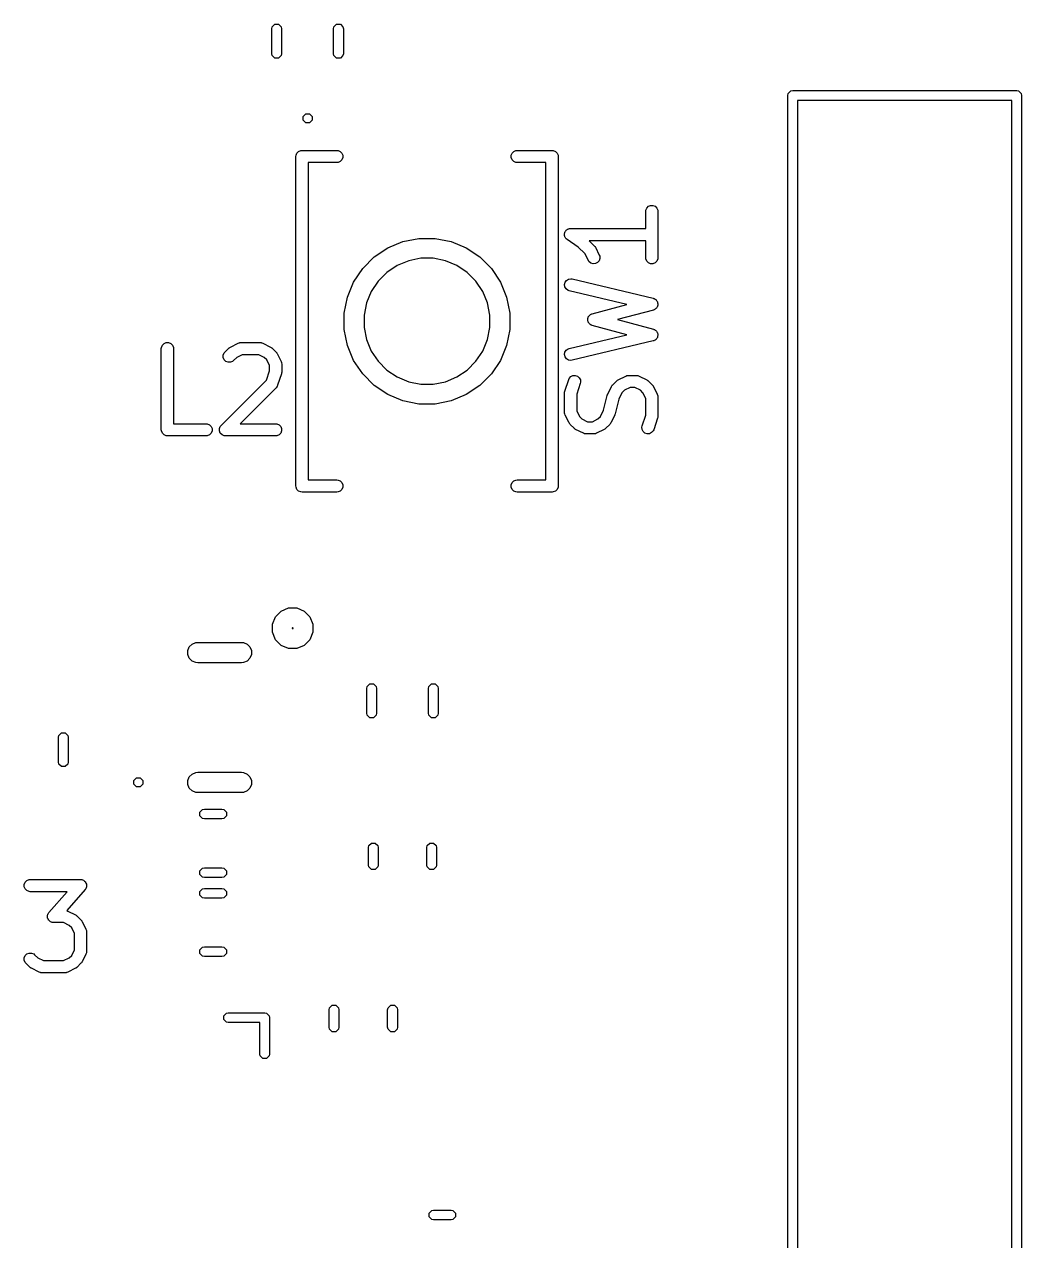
# Model space of a CAD drawing. Header units: inches. Extents: x 5.11 to 6.14, y -4.12 to -1.71.
# Drawn here: x 5.661 to 6.144, y -2.91 to -2.32 of the extents above; entities that cross this region are included whole.
import ezdxf

# ---------------------------------------------------------------- set-up
doc = ezdxf.new("R2010")
doc.units = ezdxf.units.IN
doc.header["$MEASUREMENT"] = 0
doc.layers.add('F.Silkscreen', color=41, linetype='CONTINUOUS', true_color=0xf2eda1)

msp = doc.modelspace()

# ---------------------------------------------------------------- linework, layer by layer
at = {"layer": 'F.Silkscreen', "linetype": 'CONTINUOUS'}
for p, q in [((5.78068, -2.32195), (5.78086, -2.32105)), ((5.78068, -2.33405), (5.78068, -2.32195)), ((5.78086, -2.32105), (5.78214, -2.31977)), ((5.78214, -2.31977), (5.78394, -2.31977)), ((5.78394, -2.31977), (5.78522, -2.32105)), ((5.78522, -2.32105), (5.7854, -2.32195)), ((5.7854, -2.32195), (5.7854, -2.33405)), ((5.8106, -2.32195), (5.81078, -2.32105)), ((5.8106, -2.33405), (5.8106, -2.32195)), ((5.81078, -2.32105), (5.81206, -2.31977)), ((5.81206, -2.31977), (5.81386, -2.31977)), ((5.81386, -2.31977), (5.81514, -2.32105)), ((5.81514, -2.32105), (5.81532, -2.32195)), ((5.81532, -2.32195), (5.81532, -2.33405)), ((5.78086, -2.33495), (5.78068, -2.33405)), ((5.78214, -2.33623), (5.78086, -2.33495)), ((5.78394, -2.33623), (5.78214, -2.33623)), ((5.78522, -2.33495), (5.78394, -2.33623)), ((5.7854, -2.33405), (5.78522, -2.33495)), ((5.81078, -2.33495), (5.8106, -2.33405)), ((5.81206, -2.33623), (5.81078, -2.33495)), ((5.81386, -2.33623), (5.81206, -2.33623)), ((5.81514, -2.33495), (5.81386, -2.33623)), ((5.81532, -2.33405), (5.81514, -2.33495)), ((6.03091, -2.35427), (6.03109, -2.35337)), ((6.03109, -2.35337), (6.03236, -2.35209)), ((6.03236, -2.35209), (6.03327, -2.35191)), ((6.03327, -2.35191), (6.14193, -2.35191)), ((6.14193, -2.35191), (6.14283, -2.35209)), ((6.14283, -2.35209), (6.14411, -2.35337)), ((6.14411, -2.35337), (6.14429, -2.35427)), ((6.03091, -3.65861), (6.03091, -2.35427)), ((6.03563, -2.35664), (6.03563, -3.65624)), ((6.13957, -2.35664), (6.03563, -2.35664)), ((6.13957, -3.65624), (6.13957, -2.35664)), ((6.14429, -2.35427), (6.14429, -3.65861)), ((5.79585, -2.36445), (5.79713, -2.36317)), ((5.79585, -2.36626), (5.79585, -2.36445)), ((5.79713, -2.36317), (5.79894, -2.36317)), ((5.79894, -2.36317), (5.80021, -2.36445)), ((5.80021, -2.36445), (5.80021, -2.36626)), ((5.79713, -2.36754), (5.79585, -2.36626)), ((5.79894, -2.36754), (5.79713, -2.36754)), ((5.80021, -2.36626), (5.79894, -2.36754)), ((5.79232, -2.38386), (5.79238, -2.38328)), ((5.79238, -2.38328), (5.79282, -2.38222)), ((5.79282, -2.38222), (5.79364, -2.3814)), ((5.79364, -2.3814), (5.7947, -2.38096)), ((5.7947, -2.38096), (5.79528, -2.38091)), ((5.79528, -2.38091), (5.8122, -2.38091)), ((5.8122, -2.38091), (5.81278, -2.38096)), ((5.81278, -2.38096), (5.81385, -2.3814)), ((5.81385, -2.3814), (5.81466, -2.38222)), ((5.81466, -2.38222), (5.8151, -2.38328)), ((5.8151, -2.38328), (5.8151, -2.38443)), ((5.89671, -2.38328), (5.89715, -2.38222)), ((5.89671, -2.38443), (5.89671, -2.38328)), ((5.89715, -2.38222), (5.89797, -2.3814)), ((5.89797, -2.3814), (5.89903, -2.38096)), ((5.89903, -2.38096), (5.89961, -2.38091)), ((5.89961, -2.38091), (5.91654, -2.38091)), ((5.91654, -2.38091), (5.91711, -2.38096)), ((5.91711, -2.38096), (5.91818, -2.3814)), ((5.91818, -2.3814), (5.91899, -2.38222)), ((5.91899, -2.38222), (5.91943, -2.38328)), ((5.91943, -2.38328), (5.91949, -2.38386)), ((5.79232, -2.5437), (5.79232, -2.38386)), ((5.8122, -2.38681), (5.79823, -2.38681)), ((5.79823, -2.38681), (5.79823, -2.54075)), ((5.81278, -2.38675), (5.8122, -2.38681)), ((5.81385, -2.38631), (5.81278, -2.38675)), ((5.81466, -2.3855), (5.81385, -2.38631)), ((5.8151, -2.38443), (5.81466, -2.3855)), ((5.89715, -2.3855), (5.89671, -2.38443)), ((5.89797, -2.38631), (5.89715, -2.3855)), ((5.89903, -2.38675), (5.89797, -2.38631)), ((5.89961, -2.38681), (5.89903, -2.38675)), ((5.91358, -2.38681), (5.89961, -2.38681)), ((5.91358, -2.54075), (5.91358, -2.38681)), ((5.91949, -2.38386), (5.91949, -2.5437)), ((5.96195, -2.41051), (5.96201, -2.40993)), ((5.96195, -2.4188), (5.96195, -2.41051)), ((5.96201, -2.40993), (5.96245, -2.40887)), ((5.96245, -2.40887), (5.96327, -2.40805)), ((5.96327, -2.40805), (5.96433, -2.40761)), ((5.96433, -2.40761), (5.96548, -2.40761)), ((5.96548, -2.40761), (5.96655, -2.40805)), ((5.96655, -2.40805), (5.96736, -2.40887)), ((5.96736, -2.40887), (5.9678, -2.40993)), ((5.9678, -2.40993), (5.96786, -2.41051)), ((5.96786, -2.41051), (5.96786, -2.433)), ((5.9244, -2.41903), (5.92469, -2.41897)), ((5.92469, -2.41897), (5.92496, -2.41886)), ((5.92496, -2.41886), (5.92553, -2.4188)), ((5.92553, -2.4188), (5.92553, -2.4188)), ((5.92553, -2.4188), (5.92553, -2.4188)), ((5.92553, -2.4188), (5.92554, -2.4188)), ((5.92554, -2.4188), (5.96195, -2.4188)), ((5.84419, -2.42516), (5.85195, -2.42362)), ((5.85195, -2.42362), (5.85986, -2.42362)), ((5.85986, -2.42362), (5.86762, -2.42516)), ((5.92258, -2.42176), (5.92264, -2.42147)), ((5.92264, -2.42204), (5.92258, -2.42176)), ((5.92264, -2.42118), (5.92275, -2.42091)), ((5.92264, -2.42147), (5.92264, -2.42118)), ((5.92264, -2.42233), (5.92264, -2.42204)), ((5.92275, -2.4226), (5.92264, -2.42233)), ((5.92275, -2.42091), (5.92281, -2.42063)), ((5.92281, -2.42289), (5.92275, -2.4226)), ((5.92281, -2.42063), (5.92297, -2.42038)), ((5.92297, -2.42313), (5.92281, -2.42289)), ((5.92297, -2.42038), (5.92308, -2.42011)), ((5.92308, -2.4234), (5.92297, -2.42313)), ((5.92308, -2.42011), (5.92329, -2.41991)), ((5.92329, -2.4236), (5.92308, -2.4234)), ((5.92329, -2.41991), (5.92345, -2.41967)), ((5.92345, -2.42385), (5.92329, -2.4236)), ((5.92345, -2.41967), (5.92369, -2.41951)), ((5.92389, -2.42421), (5.92345, -2.42385)), ((5.92369, -2.41951), (5.9239, -2.4193)), ((5.9239, -2.42421), (5.92389, -2.42421)), ((5.9239, -2.4193), (5.92416, -2.41919)), ((5.92928, -2.4278), (5.9239, -2.42421)), ((5.9239, -2.42421), (5.9239, -2.42421)), ((5.9239, -2.42421), (5.9239, -2.42421)), ((5.92416, -2.41919), (5.9244, -2.41903)), ((5.96195, -2.42471), (5.93454, -2.42471)), ((5.93454, -2.42471), (5.937, -2.42717)), ((5.96195, -2.433), (5.96195, -2.42471)), ((5.83031, -2.43259), (5.83688, -2.42819)), ((5.83688, -2.42819), (5.84419, -2.42516)), ((5.86762, -2.42516), (5.87493, -2.42819)), ((5.87493, -2.42819), (5.88151, -2.43259)), ((5.93248, -2.431), (5.92928, -2.4278)), ((5.937, -2.42717), (5.93718, -2.42739)), ((5.93718, -2.42739), (5.93724, -2.42744)), ((5.93724, -2.42744), (5.9373, -2.42753)), ((5.9373, -2.42753), (5.93737, -2.42761)), ((5.93737, -2.42761), (5.93739, -2.42769)), ((5.93739, -2.42769), (5.93755, -2.42793)), ((5.93755, -2.42793), (5.93943, -2.43168)), ((5.82471, -2.43818), (5.83031, -2.43259)), ((5.84701, -2.43444), (5.84145, -2.43674)), ((5.8529, -2.43327), (5.84701, -2.43444)), ((5.85891, -2.43327), (5.8529, -2.43327)), ((5.86481, -2.43444), (5.85891, -2.43327)), ((5.87036, -2.43674), (5.86481, -2.43444)), ((5.88151, -2.43259), (5.8871, -2.43818)), ((5.93414, -2.43432), (5.93248, -2.431)), ((5.93445, -2.43481), (5.93414, -2.43432)), ((5.93532, -2.43557), (5.93445, -2.43481)), ((5.93642, -2.43593), (5.93532, -2.43557)), ((5.93756, -2.43585), (5.93642, -2.43593)), ((5.9386, -2.43534), (5.93756, -2.43585)), ((5.93935, -2.43447), (5.9386, -2.43534)), ((5.93971, -2.43337), (5.93935, -2.43447)), ((5.93943, -2.43168), (5.93963, -2.43222)), ((5.93963, -2.43222), (5.93971, -2.43337)), ((5.96201, -2.43358), (5.96195, -2.433)), ((5.96245, -2.43464), (5.96201, -2.43358)), ((5.96327, -2.43546), (5.96245, -2.43464)), ((5.96433, -2.4359), (5.96327, -2.43546)), ((5.96548, -2.4359), (5.96433, -2.4359)), ((5.96655, -2.43546), (5.96548, -2.4359)), ((5.96736, -2.43464), (5.96655, -2.43546)), ((5.9678, -2.43358), (5.96736, -2.43464)), ((5.96786, -2.433), (5.9678, -2.43358)), ((5.82032, -2.44476), (5.82471, -2.43818)), ((5.83646, -2.44008), (5.83221, -2.44433)), ((5.84145, -2.43674), (5.83646, -2.44008)), ((5.87536, -2.44008), (5.87036, -2.43674)), ((5.87961, -2.44433), (5.87536, -2.44008)), ((5.8871, -2.43818), (5.89149, -2.44476)), ((5.81729, -2.45207), (5.82032, -2.44476)), ((5.83221, -2.44433), (5.82887, -2.44933)), ((5.88294, -2.44933), (5.87961, -2.44433)), ((5.89149, -2.44476), (5.89452, -2.45207)), ((5.92259, -2.44602), (5.92285, -2.4449)), ((5.92277, -2.44715), (5.92259, -2.44602)), ((5.92337, -2.44814), (5.92277, -2.44715)), ((5.92285, -2.4449), (5.92353, -2.44396)), ((5.9243, -2.44881), (5.92337, -2.44814)), ((5.92353, -2.44396), (5.92451, -2.44336)), ((5.92451, -2.44336), (5.92565, -2.44318)), ((5.92565, -2.44318), (5.92622, -2.44325)), ((5.92622, -2.44325), (5.96559, -2.45263)), ((5.81575, -2.45982), (5.81729, -2.45207)), ((5.82887, -2.44933), (5.82657, -2.45488)), ((5.88524, -2.45488), (5.88294, -2.44933)), ((5.89452, -2.45207), (5.89607, -2.45982)), ((5.92485, -2.449), (5.9243, -2.44881)), ((5.95284, -2.45566), (5.92485, -2.449)), ((5.96559, -2.45263), (5.96579, -2.4527)), ((5.96579, -2.4527), (5.96586, -2.45271)), ((5.96586, -2.45271), (5.96592, -2.45274)), ((5.96592, -2.45274), (5.96614, -2.45282)), ((5.96614, -2.45282), (5.96648, -2.45307)), ((5.96648, -2.45307), (5.96686, -2.45328)), ((5.96686, -2.45328), (5.96695, -2.4534)), ((5.96695, -2.4534), (5.96707, -2.45349)), ((5.96707, -2.45349), (5.9673, -2.45386)), ((5.9673, -2.45386), (5.96756, -2.4542)), ((5.96756, -2.4542), (5.9676, -2.45434)), ((5.9676, -2.45434), (5.96767, -2.45447)), ((5.81575, -2.46077), (5.81575, -2.45982)), ((5.82657, -2.45488), (5.82539, -2.46077)), ((5.88642, -2.46077), (5.88524, -2.45488)), ((5.89607, -2.45982), (5.89607, -2.46773)), ((5.93548, -2.46035), (5.93576, -2.46024)), ((5.93576, -2.46024), (5.93583, -2.46021)), ((5.93583, -2.46021), (5.93589, -2.4602)), ((5.93589, -2.4602), (5.93602, -2.46015)), ((5.93602, -2.46015), (5.95284, -2.45566)), ((5.96567, -2.45835), (5.94824, -2.463)), ((5.96586, -2.45828), (5.96567, -2.45835)), ((5.96593, -2.45827), (5.96586, -2.45828)), ((5.966, -2.45823), (5.96593, -2.45827)), ((5.96621, -2.45815), (5.966, -2.45823)), ((5.96655, -2.45789), (5.96621, -2.45815)), ((5.96691, -2.45767), (5.96655, -2.45789)), ((5.967, -2.45754), (5.96691, -2.45767)), ((5.96712, -2.45745), (5.967, -2.45754)), ((5.96734, -2.45708), (5.96712, -2.45745)), ((5.96759, -2.45673), (5.96734, -2.45708)), ((5.96763, -2.45658), (5.96759, -2.45673)), ((5.9677, -2.45645), (5.96763, -2.45658)), ((5.96767, -2.45447), (5.96774, -2.4549)), ((5.96776, -2.45603), (5.9677, -2.45645)), ((5.96774, -2.4549), (5.96785, -2.45531)), ((5.96786, -2.45561), (5.96776, -2.45603)), ((5.96785, -2.45531), (5.96783, -2.45546)), ((5.96783, -2.45546), (5.96786, -2.45561)), ((5.81575, -2.46773), (5.81575, -2.46077)), ((5.82539, -2.46077), (5.82539, -2.46678)), ((5.88642, -2.46678), (5.88642, -2.46077)), ((5.93384, -2.46281), (5.93394, -2.46243)), ((5.93386, -2.463), (5.93384, -2.46281)), ((5.93384, -2.46319), (5.93386, -2.463)), ((5.93394, -2.46357), (5.93384, -2.46319)), ((5.93394, -2.46243), (5.93399, -2.46205)), ((5.93399, -2.46395), (5.93394, -2.46357)), ((5.93399, -2.46205), (5.93409, -2.46188)), ((5.93409, -2.46412), (5.93399, -2.46395)), ((5.93409, -2.46188), (5.93413, -2.4617)), ((5.93413, -2.4643), (5.93409, -2.46412)), ((5.93413, -2.4617), (5.93437, -2.46139)), ((5.93437, -2.46461), (5.93413, -2.4643)), ((5.93437, -2.46139), (5.93457, -2.46105)), ((5.93457, -2.46495), (5.93437, -2.46461)), ((5.93457, -2.46105), (5.93472, -2.46093)), ((5.93472, -2.46507), (5.93457, -2.46495)), ((5.93472, -2.46093), (5.93484, -2.46078)), ((5.93484, -2.46522), (5.93472, -2.46507)), ((5.93484, -2.46078), (5.93517, -2.46059)), ((5.93517, -2.46541), (5.93484, -2.46522)), ((5.93517, -2.46059), (5.93548, -2.46035)), ((5.93548, -2.46565), (5.93517, -2.46541)), ((5.93576, -2.46576), (5.93548, -2.46565)), ((5.93583, -2.46579), (5.93576, -2.46576)), ((5.93589, -2.4658), (5.93583, -2.46579)), ((5.93602, -2.46585), (5.93589, -2.4658)), ((5.95284, -2.47034), (5.93602, -2.46585)), ((5.94824, -2.463), (5.96567, -2.46765)), ((5.81729, -2.47549), (5.81575, -2.46773)), ((5.82539, -2.46678), (5.82657, -2.47268)), ((5.88524, -2.47268), (5.88642, -2.46678)), ((5.89607, -2.46773), (5.89452, -2.47549)), ((5.92485, -2.477), (5.95284, -2.47034)), ((5.96567, -2.46765), (5.96586, -2.46772)), ((5.96586, -2.46772), (5.96593, -2.46773)), ((5.96593, -2.46773), (5.966, -2.46777)), ((5.966, -2.46777), (5.96621, -2.46785)), ((5.96621, -2.46785), (5.96655, -2.46811)), ((5.96655, -2.46811), (5.96691, -2.46833)), ((5.96691, -2.46833), (5.967, -2.46846)), ((5.967, -2.46846), (5.96712, -2.46855)), ((5.96712, -2.46855), (5.96734, -2.46892)), ((5.96756, -2.4718), (5.9673, -2.47214)), ((5.96734, -2.46892), (5.96759, -2.46927)), ((5.9676, -2.47166), (5.96756, -2.4718)), ((5.96759, -2.46927), (5.96763, -2.46942)), ((5.96767, -2.47153), (5.9676, -2.47166)), ((5.96763, -2.46942), (5.9677, -2.46955)), ((5.96774, -2.4711), (5.96767, -2.47153)), ((5.9677, -2.46955), (5.96776, -2.46997)), ((5.96785, -2.47069), (5.96774, -2.4711)), ((5.96776, -2.46997), (5.96786, -2.47039)), ((5.96786, -2.47039), (5.96783, -2.47054)), ((5.96783, -2.47054), (5.96785, -2.47069)), ((5.72704, -2.47707), (5.7271, -2.4765)), ((5.72704, -2.51644), (5.72704, -2.47707)), ((5.7271, -2.4765), (5.72754, -2.47543)), ((5.72754, -2.47543), (5.72836, -2.47462)), ((5.72836, -2.47462), (5.72942, -2.47418)), ((5.72942, -2.47418), (5.73057, -2.47418)), ((5.73057, -2.47418), (5.73164, -2.47462)), ((5.73164, -2.47462), (5.73245, -2.47543)), ((5.73245, -2.47543), (5.73289, -2.4765)), ((5.73289, -2.4765), (5.73295, -2.47707)), ((5.73295, -2.47707), (5.73295, -2.51349)), ((5.7579, -2.47873), (5.75978, -2.47686)), ((5.75978, -2.47686), (5.76001, -2.47667)), ((5.76001, -2.47667), (5.76006, -2.47661)), ((5.76006, -2.47661), (5.76015, -2.47656)), ((5.76015, -2.47656), (5.76023, -2.47649)), ((5.76023, -2.47649), (5.7603, -2.47646)), ((5.7603, -2.47646), (5.76055, -2.47631)), ((5.76055, -2.47631), (5.7643, -2.47443)), ((5.7643, -2.47443), (5.76484, -2.47422)), ((5.76484, -2.47422), (5.76494, -2.47422)), ((5.76494, -2.47422), (5.76504, -2.47418)), ((5.76504, -2.47418), (5.76562, -2.47412)), ((5.76562, -2.47412), (5.77499, -2.47412)), ((5.77499, -2.47412), (5.77557, -2.47418)), ((5.77557, -2.47418), (5.77566, -2.47422)), ((5.77566, -2.47422), (5.77577, -2.47422)), ((5.77577, -2.47422), (5.77631, -2.47443)), ((5.77631, -2.47443), (5.78006, -2.47631)), ((5.78006, -2.47631), (5.78031, -2.47646)), ((5.78031, -2.47646), (5.78038, -2.47649)), ((5.78038, -2.47649), (5.78046, -2.47656)), ((5.78046, -2.47656), (5.78055, -2.47661)), ((5.78055, -2.47661), (5.7806, -2.47667)), ((5.7806, -2.47667), (5.78083, -2.47686)), ((5.78083, -2.47686), (5.7827, -2.47873)), ((5.82032, -2.4828), (5.81729, -2.47549)), ((5.82657, -2.47268), (5.82887, -2.47823)), ((5.88294, -2.47823), (5.88524, -2.47268)), ((5.89452, -2.47549), (5.89149, -2.4828)), ((5.92277, -2.47885), (5.92337, -2.47786)), ((5.92337, -2.47786), (5.9243, -2.47719)), ((5.9243, -2.47719), (5.92485, -2.477)), ((5.96559, -2.47337), (5.92622, -2.48275)), ((5.96579, -2.4733), (5.96559, -2.47337)), ((5.96586, -2.47329), (5.96579, -2.4733)), ((5.96592, -2.47326), (5.96586, -2.47329)), ((5.96614, -2.47318), (5.96592, -2.47326)), ((5.96648, -2.47293), (5.96614, -2.47318)), ((5.96686, -2.47272), (5.96648, -2.47293)), ((5.96695, -2.4726), (5.96686, -2.47272)), ((5.96707, -2.47251), (5.96695, -2.4726)), ((5.9673, -2.47214), (5.96707, -2.47251)), ((5.7571, -2.48025), (5.75754, -2.47918)), ((5.7571, -2.4814), (5.7571, -2.48025)), ((5.75754, -2.48246), (5.7571, -2.4814)), ((5.75754, -2.47918), (5.7579, -2.47873)), ((5.75835, -2.48328), (5.75754, -2.48246)), ((5.75942, -2.48372), (5.75835, -2.48328)), ((5.76057, -2.48372), (5.75942, -2.48372)), ((5.76163, -2.48328), (5.76057, -2.48372)), ((5.76208, -2.48291), (5.76163, -2.48328)), ((5.76362, -2.48137), (5.76208, -2.48291)), ((5.76631, -2.48002), (5.76362, -2.48137)), ((5.77429, -2.48002), (5.76631, -2.48002)), ((5.77699, -2.48137), (5.77429, -2.48002)), ((5.77819, -2.48257), (5.77699, -2.48137)), ((5.77954, -2.48527), (5.77819, -2.48257)), ((5.7827, -2.47873), (5.78289, -2.47896)), ((5.78289, -2.47896), (5.78295, -2.47901)), ((5.78295, -2.47901), (5.783, -2.4791)), ((5.783, -2.4791), (5.78307, -2.47918)), ((5.78307, -2.47918), (5.7831, -2.47925)), ((5.7831, -2.47925), (5.78326, -2.4795)), ((5.78326, -2.4795), (5.78513, -2.48325)), ((5.78513, -2.48325), (5.78534, -2.48379)), ((5.78534, -2.48379), (5.78534, -2.4839)), ((5.78534, -2.4839), (5.78539, -2.48399)), ((5.82471, -2.48938), (5.82032, -2.4828)), ((5.82887, -2.47823), (5.83221, -2.48323)), ((5.83221, -2.48323), (5.83646, -2.48748)), ((5.87536, -2.48748), (5.87961, -2.48323)), ((5.87961, -2.48323), (5.88294, -2.47823)), ((5.89149, -2.4828), (5.8871, -2.48938)), ((5.92259, -2.47998), (5.92277, -2.47885)), ((5.92285, -2.4811), (5.92259, -2.47998)), ((5.92353, -2.48204), (5.92285, -2.4811)), ((5.92451, -2.48264), (5.92353, -2.48204)), ((5.92565, -2.48282), (5.92451, -2.48264)), ((5.92622, -2.48275), (5.92565, -2.48282)), ((5.77803, -2.49235), (5.77954, -2.48784)), ((5.77954, -2.48784), (5.77954, -2.48527)), ((5.78529, -2.48925), (5.78342, -2.49488)), ((5.78536, -2.48897), (5.78529, -2.48925)), ((5.78539, -2.4889), (5.78536, -2.48897)), ((5.78539, -2.48399), (5.78544, -2.48457)), ((5.7854, -2.48879), (5.78539, -2.4889)), ((5.78542, -2.48869), (5.7854, -2.48879)), ((5.78544, -2.48832), (5.78541, -2.48861)), ((5.78541, -2.48861), (5.78542, -2.48869)), ((5.78544, -2.48457), (5.78544, -2.48832)), ((5.83031, -2.49497), (5.82471, -2.48938)), ((5.83646, -2.48748), (5.84145, -2.49082)), ((5.87036, -2.49082), (5.87536, -2.48748)), ((5.8871, -2.48938), (5.88151, -2.49497)), ((5.75603, -2.51435), (5.77803, -2.49235)), ((5.78307, -2.49558), (5.7827, -2.49603)), ((5.78311, -2.49549), (5.78307, -2.49558)), ((5.78318, -2.49541), (5.78311, -2.49549)), ((5.78342, -2.49488), (5.78318, -2.49541)), ((5.83688, -2.49937), (5.83031, -2.49497)), ((5.84145, -2.49082), (5.84701, -2.49312)), ((5.84701, -2.49312), (5.8529, -2.49429)), ((5.8529, -2.49429), (5.85891, -2.49429)), ((5.85891, -2.49429), (5.86481, -2.49312)), ((5.86481, -2.49312), (5.87036, -2.49082)), ((5.88151, -2.49497), (5.87493, -2.49937)), ((5.92273, -2.49769), (5.92461, -2.49206)), ((5.92461, -2.49206), (5.92485, -2.49153)), ((5.92485, -2.49153), (5.9256, -2.49066)), ((5.9256, -2.49066), (5.92663, -2.49015)), ((5.92663, -2.49015), (5.92778, -2.49007)), ((5.92778, -2.49007), (5.92887, -2.49043)), ((5.93021, -2.49393), (5.92849, -2.4991)), ((5.92887, -2.49043), (5.92974, -2.49119)), ((5.92974, -2.49119), (5.93026, -2.49222)), ((5.93034, -2.49337), (5.93021, -2.49393)), ((5.93026, -2.49222), (5.93034, -2.49337)), ((5.94352, -2.49917), (5.94539, -2.49543)), ((5.94539, -2.49543), (5.94555, -2.49518)), ((5.94555, -2.49518), (5.94558, -2.49511)), ((5.94558, -2.49511), (5.94564, -2.49502)), ((5.94564, -2.49502), (5.9457, -2.49494)), ((5.9457, -2.49494), (5.94576, -2.49488)), ((5.94576, -2.49488), (5.94595, -2.49466)), ((5.94595, -2.49466), (5.94782, -2.49278)), ((5.94782, -2.49278), (5.94805, -2.4926)), ((5.94805, -2.4926), (5.9481, -2.49254)), ((5.9481, -2.49254), (5.94819, -2.49248)), ((5.94819, -2.49248), (5.94827, -2.49242)), ((5.94827, -2.49242), (5.94834, -2.49239)), ((5.94834, -2.49239), (5.94859, -2.49223)), ((5.94859, -2.49223), (5.95234, -2.49036)), ((5.95234, -2.49036), (5.95288, -2.49015)), ((5.95288, -2.49015), (5.95298, -2.49014)), ((5.95298, -2.49014), (5.95308, -2.4901)), ((5.95308, -2.4901), (5.95366, -2.49004)), ((5.95366, -2.49004), (5.95741, -2.49004)), ((5.95741, -2.49004), (5.95798, -2.4901)), ((5.95798, -2.4901), (5.95808, -2.49014)), ((5.95808, -2.49014), (5.95819, -2.49015)), ((5.95819, -2.49015), (5.95873, -2.49036)), ((5.95873, -2.49036), (5.96248, -2.49223)), ((5.96248, -2.49223), (5.96273, -2.49239)), ((5.96273, -2.49239), (5.9628, -2.49242)), ((5.9628, -2.49242), (5.96288, -2.49248)), ((5.96288, -2.49248), (5.96297, -2.49254)), ((5.96297, -2.49254), (5.96302, -2.4926)), ((5.96302, -2.4926), (5.96324, -2.49278)), ((5.96324, -2.49278), (5.96512, -2.49466)), ((5.96512, -2.49466), (5.96531, -2.49488)), ((5.96531, -2.49488), (5.96536, -2.49494)), ((5.96536, -2.49494), (5.96542, -2.49502)), ((5.96542, -2.49502), (5.96549, -2.49511)), ((5.96549, -2.49511), (5.96552, -2.49518)), ((5.96552, -2.49518), (5.96567, -2.49543)), ((5.96567, -2.49543), (5.96755, -2.49917)), ((5.7827, -2.49603), (5.76525, -2.51349)), ((5.84419, -2.5024), (5.83688, -2.49937)), ((5.87493, -2.49937), (5.86762, -2.5024)), ((5.92258, -2.49862), (5.92261, -2.49833)), ((5.92258, -2.50799), (5.92258, -2.49862)), ((5.92261, -2.49825), (5.92263, -2.49815)), ((5.92261, -2.49833), (5.92261, -2.49825)), ((5.92263, -2.49815), (5.92264, -2.49804)), ((5.92264, -2.49804), (5.92267, -2.49797)), ((5.92267, -2.49797), (5.92273, -2.49769)), ((5.92849, -2.4991), (5.92849, -2.5073)), ((5.9415, -2.50696), (5.94329, -2.49978)), ((5.94329, -2.49978), (5.94331, -2.49974)), ((5.94331, -2.49972), (5.9434, -2.49948)), ((5.94331, -2.49974), (5.94331, -2.49972)), ((5.9434, -2.49948), (5.94349, -2.49923)), ((5.94349, -2.49923), (5.9435, -2.49922)), ((5.9435, -2.49922), (5.94352, -2.49917)), ((5.94894, -2.50153), (5.94715, -2.50871)), ((5.95046, -2.49849), (5.94894, -2.50153)), ((5.95166, -2.4973), (5.95046, -2.49849)), ((5.95435, -2.49595), (5.95166, -2.4973)), ((5.95671, -2.49595), (5.95435, -2.49595)), ((5.95941, -2.4973), (5.95671, -2.49595)), ((5.9606, -2.49849), (5.95941, -2.4973)), ((5.96195, -2.50119), (5.9606, -2.49849)), ((5.96195, -2.50939), (5.96195, -2.50119)), ((5.96755, -2.49917), (5.96775, -2.49972)), ((5.96775, -2.49972), (5.96776, -2.49982)), ((5.96776, -2.49982), (5.9678, -2.49992)), ((5.9678, -2.49992), (5.96786, -2.5005)), ((5.96786, -2.5005), (5.96786, -2.50987)), ((5.85195, -2.50394), (5.84419, -2.5024)), ((5.85986, -2.50394), (5.85195, -2.50394)), ((5.86762, -2.5024), (5.85986, -2.50394)), ((5.92849, -2.5073), (5.92984, -2.50999)), ((5.93998, -2.50999), (5.9415, -2.50696)), ((5.92264, -2.50857), (5.92258, -2.50799)), ((5.92268, -2.50867), (5.92264, -2.50857)), ((5.92269, -2.50877), (5.92268, -2.50867)), ((5.9229, -2.50931), (5.92269, -2.50877)), ((5.92477, -2.51306), (5.9229, -2.50931)), ((5.92493, -2.51331), (5.92477, -2.51306)), ((5.92496, -2.51338), (5.92493, -2.51331)), ((5.92502, -2.51347), (5.92496, -2.51338)), ((5.92984, -2.50999), (5.93103, -2.51119)), ((5.93103, -2.51119), (5.93373, -2.51254)), ((5.93373, -2.51254), (5.93609, -2.51254)), ((5.93609, -2.51254), (5.93879, -2.51119)), ((5.93879, -2.51119), (5.93998, -2.50999)), ((5.94486, -2.51338), (5.9448, -2.51347)), ((5.94489, -2.51331), (5.94486, -2.51338)), ((5.94505, -2.51306), (5.94489, -2.51331)), ((5.94692, -2.50931), (5.94505, -2.51306)), ((5.94694, -2.50927), (5.94692, -2.50931)), ((5.94695, -2.50926), (5.94694, -2.50927)), ((5.94704, -2.50901), (5.94695, -2.50926)), ((5.94713, -2.50877), (5.94704, -2.50901)), ((5.94715, -2.50871), (5.94713, -2.50875)), ((5.94713, -2.50875), (5.94713, -2.50877)), ((5.96023, -2.51456), (5.96195, -2.50939)), ((5.96771, -2.5108), (5.96583, -2.51643)), ((5.96777, -2.51052), (5.96771, -2.5108)), ((5.9678, -2.51045), (5.96777, -2.51052)), ((5.96781, -2.51034), (5.9678, -2.51045)), ((5.96784, -2.51024), (5.96781, -2.51034)), ((5.96786, -2.50987), (5.96783, -2.51016)), ((5.96783, -2.51016), (5.96784, -2.51024)), ((5.7271, -2.51702), (5.72704, -2.51644)), ((5.72754, -2.51808), (5.7271, -2.51702)), ((5.72836, -2.5189), (5.72754, -2.51808)), ((5.72942, -2.51934), (5.72836, -2.5189)), ((5.73295, -2.51349), (5.74874, -2.51349)), ((5.74874, -2.51349), (5.74932, -2.51355)), ((5.74932, -2.51355), (5.75038, -2.51399)), ((5.75038, -2.5189), (5.74932, -2.51934)), ((5.75038, -2.51399), (5.7512, -2.5148)), ((5.7512, -2.51808), (5.75038, -2.5189)), ((5.7512, -2.5148), (5.75164, -2.51587)), ((5.75164, -2.51702), (5.7512, -2.51808)), ((5.75164, -2.51587), (5.75164, -2.51702)), ((5.75522, -2.51587), (5.75566, -2.5148)), ((5.75522, -2.51702), (5.75522, -2.51587)), ((5.75566, -2.51808), (5.75522, -2.51702)), ((5.75566, -2.5148), (5.75603, -2.51435)), ((5.75648, -2.5189), (5.75566, -2.51808)), ((5.75754, -2.51934), (5.75648, -2.5189)), ((5.76525, -2.51349), (5.78249, -2.51349)), ((5.78249, -2.51349), (5.78307, -2.51355)), ((5.78307, -2.51355), (5.78413, -2.51399)), ((5.78413, -2.5189), (5.78307, -2.51934)), ((5.78413, -2.51399), (5.78494, -2.5148)), ((5.78494, -2.51808), (5.78413, -2.5189)), ((5.78494, -2.5148), (5.78539, -2.51587)), ((5.78539, -2.51702), (5.78494, -2.51808)), ((5.78539, -2.51587), (5.78539, -2.51702)), ((5.92508, -2.51355), (5.92502, -2.51347)), ((5.92514, -2.51361), (5.92508, -2.51355)), ((5.92532, -2.51383), (5.92514, -2.51361)), ((5.9272, -2.51571), (5.92532, -2.51383)), ((5.92742, -2.51589), (5.9272, -2.51571)), ((5.92748, -2.51595), (5.92742, -2.51589)), ((5.92756, -2.51601), (5.92748, -2.51595)), ((5.92765, -2.51607), (5.92756, -2.51601)), ((5.92772, -2.5161), (5.92765, -2.51607)), ((5.92797, -2.51626), (5.92772, -2.5161)), ((5.93171, -2.51813), (5.92797, -2.51626)), ((5.93226, -2.51834), (5.93171, -2.51813)), ((5.93236, -2.51835), (5.93226, -2.51834)), ((5.93246, -2.51839), (5.93236, -2.51835)), ((5.93304, -2.51845), (5.93246, -2.51839)), ((5.93678, -2.51845), (5.93304, -2.51845)), ((5.93736, -2.51839), (5.93678, -2.51845)), ((5.93746, -2.51835), (5.93736, -2.51839)), ((5.93756, -2.51834), (5.93746, -2.51835)), ((5.93811, -2.51813), (5.93756, -2.51834)), ((5.94185, -2.51626), (5.93811, -2.51813)), ((5.9421, -2.5161), (5.94185, -2.51626)), ((5.94217, -2.51607), (5.9421, -2.5161)), ((5.94226, -2.51601), (5.94217, -2.51607)), ((5.94234, -2.51595), (5.94226, -2.51601)), ((5.9424, -2.51589), (5.94234, -2.51595)), ((5.94262, -2.51571), (5.9424, -2.51589)), ((5.9445, -2.51383), (5.94262, -2.51571)), ((5.94468, -2.51361), (5.9445, -2.51383)), ((5.94474, -2.51355), (5.94468, -2.51361)), ((5.9448, -2.51347), (5.94474, -2.51355)), ((5.9601, -2.51512), (5.96023, -2.51456)), ((5.96018, -2.51627), (5.9601, -2.51512)), ((5.9607, -2.5173), (5.96018, -2.51627)), ((5.96157, -2.51806), (5.9607, -2.5173)), ((5.96266, -2.51842), (5.96157, -2.51806)), ((5.96381, -2.51834), (5.96266, -2.51842)), ((5.96484, -2.51783), (5.96381, -2.51834)), ((5.9656, -2.51696), (5.96484, -2.51783)), ((5.96583, -2.51643), (5.9656, -2.51696)), ((5.73, -2.51939), (5.72942, -2.51934)), ((5.74874, -2.51939), (5.73, -2.51939)), ((5.74932, -2.51934), (5.74874, -2.51939)), ((5.75812, -2.51939), (5.75754, -2.51934)), ((5.78249, -2.51939), (5.75812, -2.51939)), ((5.78307, -2.51934), (5.78249, -2.51939)), ((5.79823, -2.54075), (5.8122, -2.54075)), ((5.8122, -2.54075), (5.81278, -2.5408)), ((5.81278, -2.5408), (5.81385, -2.54125)), ((5.81385, -2.54125), (5.81466, -2.54206)), ((5.81466, -2.54206), (5.8151, -2.54312)), ((5.89671, -2.54312), (5.89715, -2.54206)), ((5.89715, -2.54206), (5.89797, -2.54125)), ((5.89797, -2.54125), (5.89903, -2.5408)), ((5.89903, -2.5408), (5.89961, -2.54075)), ((5.89961, -2.54075), (5.91358, -2.54075)), ((5.79238, -2.54428), (5.79232, -2.5437)), ((5.79282, -2.54534), (5.79238, -2.54428)), ((5.79364, -2.54616), (5.79282, -2.54534)), ((5.7947, -2.5466), (5.79364, -2.54616)), ((5.79528, -2.54665), (5.7947, -2.5466)), ((5.8122, -2.54665), (5.79528, -2.54665)), ((5.81278, -2.5466), (5.8122, -2.54665)), ((5.81385, -2.54616), (5.81278, -2.5466)), ((5.81466, -2.54534), (5.81385, -2.54616)), ((5.8151, -2.54428), (5.81466, -2.54534)), ((5.8151, -2.54312), (5.8151, -2.54428)), ((5.89671, -2.54428), (5.89671, -2.54312)), ((5.89715, -2.54534), (5.89671, -2.54428)), ((5.89797, -2.54616), (5.89715, -2.54534)), ((5.89903, -2.5466), (5.89797, -2.54616)), ((5.89961, -2.54665), (5.89903, -2.5466)), ((5.91654, -2.54665), (5.89961, -2.54665)), ((5.91711, -2.5466), (5.91654, -2.54665)), ((5.91818, -2.54616), (5.91711, -2.5466)), ((5.91899, -2.54534), (5.91818, -2.54616)), ((5.91943, -2.54428), (5.91899, -2.54534)), ((5.91949, -2.5437), (5.91943, -2.54428)), ((5.78089, -2.61075), (5.78239, -2.60713)), ((5.78239, -2.60713), (5.78516, -2.60436)), ((5.78516, -2.60436), (5.78878, -2.60286)), ((5.78878, -2.60286), (5.7927, -2.60286)), ((5.7927, -2.60286), (5.79632, -2.60436)), ((5.79632, -2.60436), (5.79909, -2.60713)), ((5.79909, -2.60713), (5.80058, -2.61075)), ((5.78089, -2.61263), (5.78089, -2.61075)), ((5.78089, -2.61467), (5.78089, -2.61263)), ((5.79066, -2.61251), (5.79054, -2.61263)), ((5.79054, -2.61263), (5.79054, -2.61279)), ((5.79054, -2.61279), (5.79066, -2.61291)), ((5.79082, -2.61251), (5.79066, -2.61251)), ((5.79066, -2.61291), (5.79082, -2.61291)), ((5.79094, -2.61263), (5.79082, -2.61251)), ((5.79082, -2.61291), (5.79094, -2.61279)), ((5.79094, -2.61279), (5.79094, -2.61263)), ((5.80058, -2.61075), (5.80058, -2.61467)), ((5.74372, -2.61969), (5.74468, -2.6196)), ((5.74468, -2.6196), (5.76593, -2.6196)), ((5.76593, -2.6196), (5.7669, -2.61969)), ((5.78239, -2.61829), (5.78089, -2.61467)), ((5.78516, -2.62106), (5.78239, -2.61829)), ((5.79909, -2.61829), (5.79632, -2.62106)), ((5.80058, -2.61467), (5.79909, -2.61829)), ((5.73985, -2.62356), (5.74058, -2.62179)), ((5.73985, -2.62548), (5.73985, -2.62356)), ((5.74058, -2.62725), (5.73985, -2.62548)), ((5.74058, -2.62179), (5.74194, -2.62043)), ((5.74194, -2.62043), (5.74372, -2.61969)), ((5.7669, -2.61969), (5.76867, -2.62043)), ((5.76867, -2.62043), (5.77003, -2.62179)), ((5.77003, -2.62179), (5.77076, -2.62356)), ((5.77076, -2.62548), (5.77003, -2.62725)), ((5.77076, -2.62356), (5.77076, -2.62548)), ((5.78878, -2.62256), (5.78516, -2.62106)), ((5.7927, -2.62256), (5.78878, -2.62256)), ((5.79632, -2.62106), (5.7927, -2.62256)), ((5.74194, -2.62861), (5.74058, -2.62725)), ((5.74372, -2.62935), (5.74194, -2.62861)), ((5.74468, -2.62944), (5.74372, -2.62935)), ((5.76593, -2.62944), (5.74468, -2.62944)), ((5.7669, -2.62935), (5.76593, -2.62944)), ((5.76867, -2.62861), (5.7669, -2.62935)), ((5.77003, -2.62725), (5.76867, -2.62861)), ((5.82668, -2.64187), (5.82686, -2.64097)), ((5.82668, -2.65397), (5.82668, -2.64187)), ((5.82686, -2.64097), (5.82814, -2.63969)), ((5.82814, -2.63969), (5.82994, -2.63969)), ((5.82994, -2.63969), (5.83122, -2.64097)), ((5.83122, -2.64097), (5.8314, -2.64187)), ((5.8314, -2.64187), (5.8314, -2.65397)), ((5.8566, -2.64187), (5.85678, -2.64097)), ((5.8566, -2.65397), (5.8566, -2.64187)), ((5.85678, -2.64097), (5.85806, -2.63969)), ((5.85806, -2.63969), (5.85986, -2.63969)), ((5.85986, -2.63969), (5.86114, -2.64097)), ((5.86114, -2.64097), (5.86132, -2.64187)), ((5.86132, -2.64187), (5.86132, -2.65397)), ((5.82686, -2.65487), (5.82668, -2.65397)), ((5.82814, -2.65615), (5.82686, -2.65487)), ((5.83122, -2.65487), (5.82994, -2.65615)), ((5.8314, -2.65397), (5.83122, -2.65487)), ((5.85678, -2.65487), (5.8566, -2.65397)), ((5.85806, -2.65615), (5.85678, -2.65487)), ((5.86114, -2.65487), (5.85986, -2.65615)), ((5.86132, -2.65397), (5.86114, -2.65487)), ((5.82994, -2.65615), (5.82814, -2.65615)), ((5.85986, -2.65615), (5.85806, -2.65615)), ((5.67721, -2.66557), (5.67739, -2.66466)), ((5.67721, -2.67766), (5.67721, -2.66557)), ((5.67739, -2.66466), (5.67867, -2.66338)), ((5.67867, -2.66338), (5.68048, -2.66338)), ((5.68048, -2.66338), (5.68176, -2.66466)), ((5.68176, -2.66466), (5.68194, -2.66557)), ((5.68194, -2.66557), (5.68194, -2.67766)), ((5.67739, -2.67857), (5.67721, -2.67766)), ((5.67867, -2.67985), (5.67739, -2.67857)), ((5.68176, -2.67857), (5.68048, -2.67985)), ((5.68194, -2.67766), (5.68176, -2.67857)), ((5.68048, -2.67985), (5.67867, -2.67985)), ((5.74058, -2.68478), (5.74194, -2.68342)), ((5.74194, -2.68342), (5.74372, -2.68269)), ((5.74372, -2.68269), (5.74468, -2.68259)), ((5.74468, -2.68259), (5.76593, -2.68259)), ((5.76593, -2.68259), (5.7669, -2.68269)), ((5.7669, -2.68269), (5.76867, -2.68342)), ((5.76867, -2.68342), (5.77003, -2.68478)), ((5.71375, -2.68661), (5.71503, -2.68533)), ((5.71375, -2.68842), (5.71375, -2.68661)), ((5.71503, -2.68969), (5.71375, -2.68842)), ((5.71503, -2.68533), (5.71684, -2.68533)), ((5.71684, -2.68969), (5.71503, -2.68969)), ((5.71684, -2.68533), (5.71812, -2.68661)), ((5.71812, -2.68842), (5.71684, -2.68969)), ((5.71812, -2.68661), (5.71812, -2.68842)), ((5.73985, -2.68655), (5.74058, -2.68478)), ((5.73985, -2.68847), (5.73985, -2.68655)), ((5.74058, -2.69025), (5.73985, -2.68847)), ((5.74194, -2.6916), (5.74058, -2.69025)), ((5.77003, -2.69025), (5.76867, -2.6916)), ((5.77003, -2.68478), (5.77076, -2.68655)), ((5.77076, -2.68847), (5.77003, -2.69025)), ((5.77076, -2.68655), (5.77076, -2.68847)), ((5.74372, -2.69234), (5.74194, -2.6916)), ((5.74468, -2.69243), (5.74372, -2.69234)), ((5.76593, -2.69243), (5.74468, -2.69243)), ((5.7669, -2.69234), (5.76593, -2.69243)), ((5.76867, -2.6916), (5.7669, -2.69234)), ((5.74573, -2.70196), (5.74701, -2.70068)), ((5.74573, -2.70377), (5.74573, -2.70196)), ((5.74701, -2.70068), (5.74791, -2.7005)), ((5.74791, -2.7005), (5.7564, -2.7005)), ((5.7564, -2.7005), (5.7573, -2.70068)), ((5.7573, -2.70068), (5.75858, -2.70196)), ((5.75858, -2.70196), (5.75858, -2.70377)), ((5.74701, -2.70505), (5.74573, -2.70377)), ((5.74791, -2.70523), (5.74701, -2.70505)), ((5.7564, -2.70523), (5.74791, -2.70523)), ((5.7573, -2.70505), (5.7564, -2.70523)), ((5.75858, -2.70377), (5.7573, -2.70505)), ((5.82746, -2.71907), (5.82764, -2.71817)), ((5.82746, -2.72756), (5.82746, -2.71907)), ((5.82764, -2.71817), (5.82892, -2.71689)), ((5.82892, -2.71689), (5.83073, -2.71689)), ((5.83073, -2.71689), (5.83201, -2.71817)), ((5.83201, -2.71817), (5.83219, -2.71907)), ((5.83219, -2.71907), (5.83219, -2.72756)), ((5.85581, -2.71907), (5.85599, -2.71817)), ((5.85581, -2.72756), (5.85581, -2.71907)), ((5.85599, -2.71817), (5.85727, -2.71689)), ((5.85727, -2.71689), (5.85908, -2.71689)), ((5.85908, -2.71689), (5.86036, -2.71817)), ((5.86036, -2.71817), (5.86054, -2.71907)), ((5.86054, -2.71907), (5.86054, -2.72756)), ((5.74573, -2.73031), (5.74701, -2.72903)), ((5.74573, -2.73212), (5.74573, -2.73031)), ((5.74701, -2.72903), (5.74791, -2.72885)), ((5.74791, -2.72885), (5.7564, -2.72885)), ((5.7564, -2.72885), (5.7573, -2.72903)), ((5.7573, -2.72903), (5.75858, -2.73031)), ((5.75858, -2.73031), (5.75858, -2.73212)), ((5.82764, -2.72846), (5.82746, -2.72756)), ((5.82892, -2.72974), (5.82764, -2.72846)), ((5.83073, -2.72974), (5.82892, -2.72974)), ((5.83201, -2.72846), (5.83073, -2.72974)), ((5.83219, -2.72756), (5.83201, -2.72846)), ((5.85599, -2.72846), (5.85581, -2.72756)), ((5.85727, -2.72974), (5.85599, -2.72846)), ((5.85908, -2.72974), (5.85727, -2.72974)), ((5.86036, -2.72846), (5.85908, -2.72974)), ((5.86054, -2.72756), (5.86036, -2.72846)), ((5.6606, -2.73696), (5.66104, -2.7359)), ((5.6606, -2.73811), (5.6606, -2.73696)), ((5.66104, -2.7359), (5.66186, -2.73508)), ((5.66186, -2.73508), (5.66292, -2.73464)), ((5.66292, -2.73464), (5.6635, -2.73458)), ((5.6635, -2.73458), (5.68787, -2.73458)), ((5.68787, -2.73458), (5.68818, -2.73461)), ((5.68818, -2.73461), (5.68825, -2.73461)), ((5.68825, -2.73461), (5.68831, -2.73463)), ((5.68831, -2.73463), (5.68845, -2.73464)), ((5.68845, -2.73464), (5.68889, -2.73482)), ((5.68889, -2.73482), (5.68934, -2.73498)), ((5.68934, -2.73498), (5.68942, -2.73504)), ((5.68942, -2.73504), (5.68951, -2.73508)), ((5.68951, -2.73508), (5.68985, -2.73542)), ((5.68985, -2.73542), (5.69021, -2.73574)), ((5.69021, -2.73574), (5.69026, -2.73583)), ((5.69026, -2.73583), (5.69033, -2.7359)), ((5.69033, -2.7359), (5.69051, -2.73634)), ((5.69051, -2.73634), (5.69072, -2.73677)), ((5.69072, -2.73677), (5.69073, -2.73687)), ((5.69073, -2.73687), (5.69077, -2.73696)), ((5.69077, -2.73696), (5.69077, -2.73744)), ((5.69077, -2.73744), (5.6908, -2.73792)), ((5.74701, -2.73339), (5.74573, -2.73212)), ((5.74791, -2.73357), (5.74701, -2.73339)), ((5.7564, -2.73357), (5.74791, -2.73357)), ((5.7573, -2.73339), (5.7564, -2.73357)), ((5.75858, -2.73212), (5.7573, -2.73339)), ((5.66104, -2.73918), (5.6606, -2.73811)), ((5.66186, -2.73999), (5.66104, -2.73918)), ((5.66292, -2.74043), (5.66186, -2.73999)), ((5.6635, -2.74049), (5.66292, -2.74043)), ((5.68136, -2.74049), (5.6635, -2.74049)), ((5.67253, -2.75059), (5.68136, -2.74049)), ((5.69009, -2.73948), (5.68116, -2.74969)), ((5.69027, -2.73923), (5.69009, -2.73948)), ((5.69033, -2.73918), (5.69027, -2.73923)), ((5.69035, -2.73912), (5.69033, -2.73918)), ((5.69043, -2.73901), (5.69035, -2.73912)), ((5.69058, -2.73856), (5.69043, -2.73901)), ((5.69077, -2.73811), (5.69058, -2.73856)), ((5.6908, -2.73792), (5.69077, -2.73801)), ((5.69077, -2.73801), (5.69077, -2.73811)), ((5.74573, -2.74035), (5.74701, -2.73907)), ((5.74573, -2.74216), (5.74573, -2.74035)), ((5.74701, -2.74343), (5.74573, -2.74216)), ((5.74701, -2.73907), (5.74791, -2.73889)), ((5.74791, -2.74361), (5.74701, -2.74343)), ((5.74791, -2.73889), (5.7564, -2.73889)), ((5.7564, -2.73889), (5.7573, -2.73907)), ((5.7573, -2.74343), (5.7564, -2.74361)), ((5.7573, -2.73907), (5.75858, -2.74035)), ((5.75858, -2.74216), (5.7573, -2.74343)), ((5.75858, -2.74035), (5.75858, -2.74216)), ((5.7564, -2.74361), (5.74791, -2.74361)), ((5.67182, -2.75215), (5.67185, -2.75206)), ((5.67185, -2.75263), (5.67182, -2.75215)), ((5.67185, -2.75196), (5.67204, -2.75151)), ((5.67185, -2.75206), (5.67185, -2.75196)), ((5.67185, -2.75311), (5.67185, -2.75263)), ((5.67189, -2.7532), (5.67185, -2.75311)), ((5.6719, -2.7533), (5.67189, -2.7532)), ((5.67211, -2.75373), (5.6719, -2.7533)), ((5.67204, -2.75151), (5.67219, -2.75106)), ((5.67229, -2.75417), (5.67211, -2.75373)), ((5.67219, -2.75106), (5.67227, -2.75095)), ((5.67227, -2.75095), (5.67229, -2.75089)), ((5.67229, -2.75089), (5.67235, -2.75084)), ((5.67236, -2.75425), (5.67229, -2.75417)), ((5.67235, -2.75084), (5.67253, -2.75059)), ((5.67241, -2.75433), (5.67236, -2.75425)), ((5.67277, -2.75465), (5.67241, -2.75433)), ((5.67311, -2.75499), (5.67277, -2.75465)), ((5.6732, -2.75503), (5.67311, -2.75499)), ((5.67327, -2.75509), (5.6732, -2.75503)), ((5.67373, -2.75525), (5.67327, -2.75509)), ((5.67417, -2.75543), (5.67373, -2.75525)), ((5.68116, -2.74969), (5.68169, -2.74989)), ((5.68169, -2.74989), (5.68544, -2.75177)), ((5.68544, -2.75177), (5.68569, -2.75192)), ((5.68569, -2.75192), (5.68576, -2.75195)), ((5.68576, -2.75195), (5.68584, -2.75202)), ((5.68584, -2.75202), (5.68593, -2.75208)), ((5.68593, -2.75208), (5.68598, -2.75214)), ((5.68598, -2.75214), (5.68621, -2.75232)), ((5.68621, -2.75232), (5.68808, -2.7542)), ((5.68808, -2.7542), (5.68827, -2.75442)), ((5.68827, -2.75442), (5.68833, -2.75447)), ((5.68833, -2.75447), (5.68838, -2.75456)), ((5.68838, -2.75456), (5.68845, -2.75464)), ((5.68845, -2.75464), (5.68848, -2.75472)), ((5.68848, -2.75472), (5.68864, -2.75496)), ((5.68864, -2.75496), (5.69051, -2.75871)), ((5.67431, -2.75544), (5.67417, -2.75543)), ((5.67437, -2.75546), (5.67431, -2.75544)), ((5.67444, -2.75546), (5.67437, -2.75546)), ((5.67475, -2.75549), (5.67444, -2.75546)), ((5.67967, -2.75549), (5.67475, -2.75549)), ((5.68237, -2.75684), (5.67967, -2.75549)), ((5.68357, -2.75803), (5.68237, -2.75684)), ((5.68492, -2.76073), (5.68357, -2.75803)), ((5.68492, -2.76871), (5.68492, -2.76073)), ((5.69051, -2.75871), (5.69072, -2.75925)), ((5.69072, -2.75925), (5.69073, -2.75936)), ((5.69073, -2.75936), (5.69077, -2.75946)), ((5.69077, -2.75946), (5.69082, -2.76003)), ((5.69082, -2.76003), (5.69082, -2.76941)), ((5.6606, -2.77258), (5.66104, -2.77152)), ((5.6606, -2.77373), (5.6606, -2.77258)), ((5.66104, -2.77152), (5.66186, -2.7707)), ((5.66186, -2.7707), (5.66292, -2.77026)), ((5.66292, -2.77026), (5.66408, -2.77026)), ((5.66408, -2.77026), (5.66514, -2.7707)), ((5.66514, -2.7707), (5.66559, -2.77107)), ((5.66559, -2.77107), (5.66712, -2.7726)), ((5.66712, -2.7726), (5.66982, -2.77395)), ((5.67967, -2.77395), (5.68237, -2.7726)), ((5.68237, -2.7726), (5.68357, -2.77141)), ((5.68357, -2.77141), (5.68492, -2.76871)), ((5.69051, -2.77073), (5.68864, -2.77448)), ((5.69072, -2.77019), (5.69051, -2.77073)), ((5.69073, -2.77008), (5.69072, -2.77019)), ((5.69077, -2.76998), (5.69073, -2.77008)), ((5.69082, -2.76941), (5.69077, -2.76998)), ((5.74573, -2.76869), (5.74701, -2.76742)), ((5.74573, -2.7705), (5.74573, -2.76869)), ((5.74701, -2.77178), (5.74573, -2.7705)), ((5.74701, -2.76742), (5.74791, -2.76724)), ((5.74791, -2.77196), (5.74701, -2.77178)), ((5.74791, -2.76724), (5.7564, -2.76724)), ((5.7564, -2.77196), (5.74791, -2.77196)), ((5.7564, -2.76724), (5.7573, -2.76742)), ((5.7573, -2.77178), (5.7564, -2.77196)), ((5.7573, -2.76742), (5.75858, -2.76869)), ((5.75858, -2.7705), (5.7573, -2.77178)), ((5.75858, -2.76869), (5.75858, -2.7705)), ((5.66104, -2.7748), (5.6606, -2.77373)), ((5.66141, -2.77524), (5.66104, -2.7748)), ((5.66329, -2.77712), (5.66141, -2.77524)), ((5.66351, -2.77731), (5.66329, -2.77712)), ((5.66356, -2.77736), (5.66351, -2.77731)), ((5.66365, -2.77742), (5.66356, -2.77736)), ((5.66373, -2.77749), (5.66365, -2.77742)), ((5.66381, -2.77752), (5.66373, -2.77749)), ((5.66405, -2.77767), (5.66381, -2.77752)), ((5.6678, -2.77955), (5.66405, -2.77767)), ((5.66982, -2.77395), (5.67967, -2.77395)), ((5.68544, -2.77767), (5.68169, -2.77955)), ((5.68569, -2.77752), (5.68544, -2.77767)), ((5.68576, -2.77749), (5.68569, -2.77752)), ((5.68584, -2.77742), (5.68576, -2.77749)), ((5.68593, -2.77736), (5.68584, -2.77742)), ((5.68598, -2.77731), (5.68593, -2.77736)), ((5.68621, -2.77712), (5.68598, -2.77731)), ((5.68808, -2.77524), (5.68621, -2.77712)), ((5.68827, -2.77502), (5.68808, -2.77524)), ((5.68833, -2.77497), (5.68827, -2.77502)), ((5.68838, -2.77488), (5.68833, -2.77497)), ((5.68845, -2.7748), (5.68838, -2.77488)), ((5.68848, -2.77473), (5.68845, -2.7748)), ((5.68864, -2.77448), (5.68848, -2.77473)), ((5.66834, -2.77975), (5.6678, -2.77955)), ((5.66845, -2.77976), (5.66834, -2.77975)), ((5.66855, -2.7798), (5.66845, -2.77976)), ((5.66912, -2.77986), (5.66855, -2.7798)), ((5.68037, -2.77986), (5.66912, -2.77986)), ((5.68095, -2.7798), (5.68037, -2.77986)), ((5.68105, -2.77976), (5.68095, -2.7798)), ((5.68115, -2.77975), (5.68105, -2.77976)), ((5.68169, -2.77955), (5.68115, -2.77975)), ((5.80864, -2.79685), (5.80992, -2.79557)), ((5.80992, -2.79557), (5.81173, -2.79557)), ((5.81173, -2.79557), (5.81301, -2.79685)), ((5.83699, -2.79685), (5.83827, -2.79557)), ((5.83827, -2.79557), (5.84008, -2.79557)), ((5.84008, -2.79557), (5.84136, -2.79685)), ((5.75731, -2.80064), (5.75859, -2.79936)), ((5.75731, -2.80245), (5.75731, -2.80064)), ((5.75859, -2.80373), (5.75731, -2.80245)), ((5.75859, -2.79936), (5.75949, -2.79918)), ((5.75949, -2.79918), (5.77721, -2.79918)), ((5.77721, -2.79918), (5.77811, -2.79936)), ((5.77811, -2.79936), (5.77939, -2.80064)), ((5.77939, -2.80064), (5.77957, -2.80154)), ((5.77957, -2.80154), (5.77957, -2.81926)), ((5.80846, -2.79775), (5.80864, -2.79685)), ((5.80846, -2.80625), (5.80846, -2.79775)), ((5.81301, -2.79685), (5.81319, -2.79775)), ((5.81319, -2.79775), (5.81319, -2.80625)), ((5.83681, -2.79775), (5.83699, -2.79685)), ((5.83681, -2.80625), (5.83681, -2.79775)), ((5.84136, -2.79685), (5.84154, -2.79775)), ((5.84154, -2.79775), (5.84154, -2.80625)), ((5.75949, -2.80391), (5.75859, -2.80373)), ((5.77485, -2.80391), (5.75949, -2.80391)), ((5.77485, -2.81926), (5.77485, -2.80391)), ((5.80864, -2.80715), (5.80846, -2.80625)), ((5.80992, -2.80843), (5.80864, -2.80715)), ((5.81173, -2.80843), (5.80992, -2.80843)), ((5.81301, -2.80715), (5.81173, -2.80843)), ((5.81319, -2.80625), (5.81301, -2.80715)), ((5.83699, -2.80715), (5.83681, -2.80625)), ((5.83827, -2.80843), (5.83699, -2.80715)), ((5.84008, -2.80843), (5.83827, -2.80843)), ((5.84136, -2.80715), (5.84008, -2.80843)), ((5.84154, -2.80625), (5.84136, -2.80715)), ((5.77503, -2.82016), (5.77485, -2.81926)), ((5.77631, -2.82144), (5.77503, -2.82016)), ((5.77939, -2.82016), (5.77811, -2.82144)), ((5.77957, -2.81926), (5.77939, -2.82016)), ((5.77811, -2.82144), (5.77631, -2.82144)), ((5.85688, -2.89647), (5.85816, -2.8952)), ((5.85688, -2.89828), (5.85688, -2.89647)), ((5.85816, -2.8952), (5.85906, -2.89502)), ((5.85906, -2.89502), (5.86755, -2.89502)), ((5.86755, -2.89502), (5.86845, -2.8952)), ((5.86845, -2.8952), (5.86973, -2.89647)), ((5.86973, -2.89647), (5.86973, -2.89828)), ((5.85816, -2.89956), (5.85688, -2.89828)), ((5.85906, -2.89974), (5.85816, -2.89956)), ((5.86755, -2.89974), (5.85906, -2.89974)), ((5.86845, -2.89956), (5.86755, -2.89974)), ((5.86973, -2.89828), (5.86845, -2.89956))]:
    msp.add_line(p, q, dxfattribs=at)

doc.saveas('drawing.dxf')
